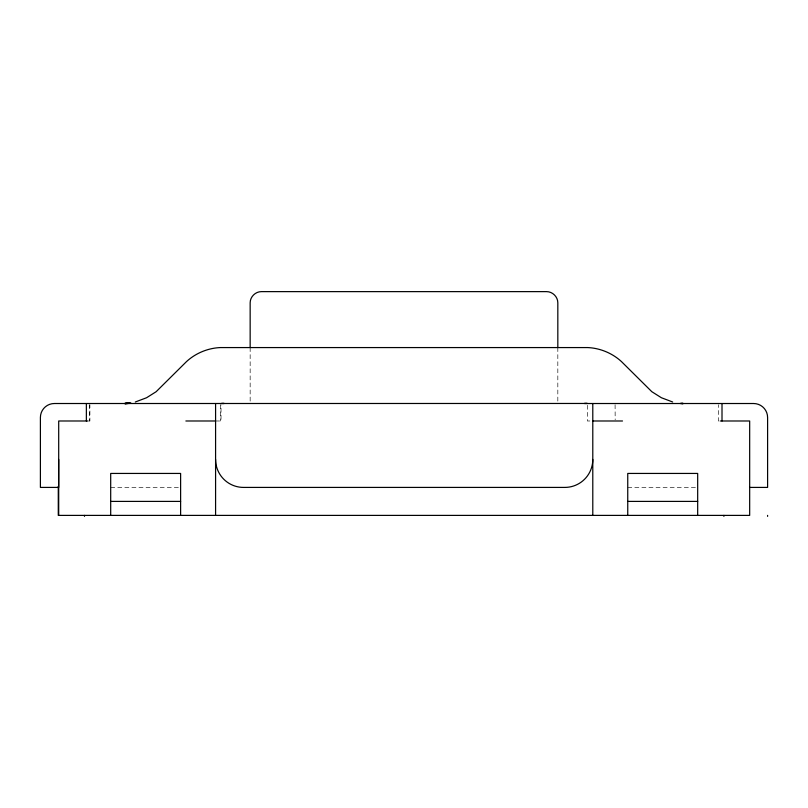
<?xml version="1.0" encoding="UTF-8"?>
<svg xmlns="http://www.w3.org/2000/svg" width="808" height="808" viewBox="0 0 808 808"><rect width="100%" height="100%" fill="white"/><g stroke="black" fill="none" stroke-linecap="round" stroke-linejoin="round"><path stroke-width="0.61" stroke-dasharray="4.04 3.03" d="M88.86 420.988L89.9 420.988L89.9 404.757M215.584 420.988L221.018 420.988L221.018 404.757M589.84 420.988L587.355 420.988L587.355 404.757M719.1 420.988L718.464 420.988L718.464 404.757M110.696 487.416L180.618 487.416M627.745 487.416L696.425 487.416M615.09 404.757L615.171 419.746M557.823 347.571L557.823 402.263M250.157 347.571L250.157 402.263M220.594 404.757L220.594 420.988M89.486 404.757L89.486 420.988"/><path stroke-width="1.21" d="M58.701 459.449L58.671 487.416L40.4 487.416L40.4 417.494A13.989 13.989 0 0 1 54.389 403.515L587.537 403.465M135.31 401.99L146.571 397.748L156.146 391.708L186.547 361.56C195.657 353.177 207.939 348.096 220.301 347.571L587.679 347.571C600.041 348.096 612.323 353.177 621.433 361.56L651.834 391.708L661.409 397.748L672.67 401.99M128.088 403.333L124.806 403.515L131.169 403.333L127.957 403.465M127.593 403.465L124.806 403.515L130.219 403.333L124.806 403.515L127.715 403.465M587.355 403.515L753.611 403.515A13.989 13.989 0 0 1 767.6 417.494L767.6 487.416L749.673 487.416M87.961 420.988L58.701 420.988L58.701 515.393M185.87 420.988L215.584 420.988M592.789 420.988L622.503 420.988M720.403 420.988L749.673 420.988L749.673 515.393L58.277 515.393L58.277 486.8M110.696 501.404L180.618 501.404M627.745 501.404L697.678 501.404M680.144 403.465L683.174 403.515L681.568 403.465M680.508 403.465L683.174 403.515L681.528 403.465M58.307 487.416L58.307 486.648M767.6 515.393L767.6 516.373M723.897 515.393L723.897 516.373M722.009 403.515L722.009 420.988M697.678 515.393L697.678 473.438L627.745 473.438L627.745 515.393M592.789 403.515L592.789 515.393M557.823 347.571L557.823 302.818C557.853 296.799 552.541 291.587 546.541 291.627L261.439 291.627C255.439 291.587 250.127 296.799 250.157 302.818L250.157 347.571M215.584 403.515L215.584 515.393M180.618 515.393L180.618 473.438L110.696 473.438L110.696 515.393M86.365 403.515L86.365 420.988M84.476 515.393L84.476 516.373M215.584 459.449A27.967 27.967 0 0 0 243.551 487.416L564.822 487.416A27.967 27.967 0 0 0 592.789 459.449M587.083 403.465L584.477 403.465L587.083 403.465M224.139 403.465L221.523 403.465L224.139 403.465"/></g></svg>
